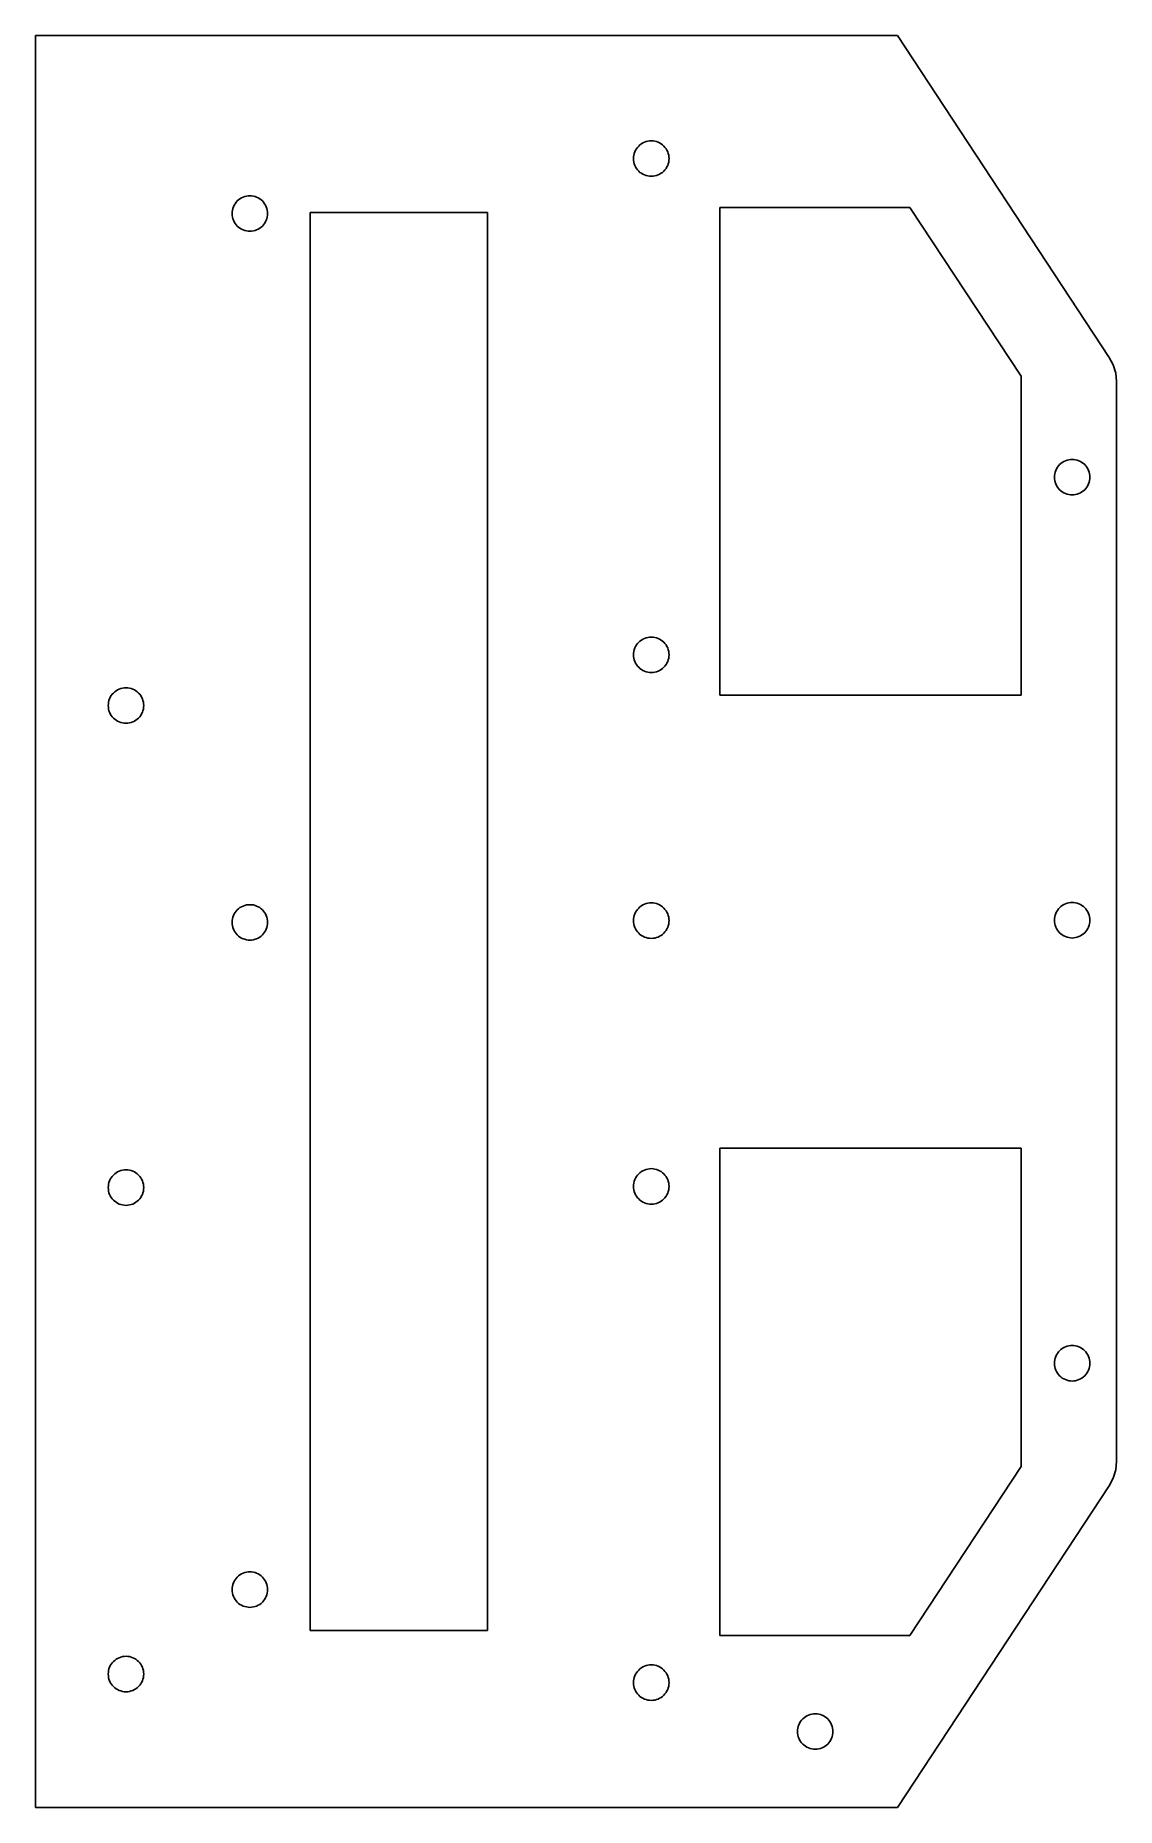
# Model space of a CAD drawing. Extents: x -294 to -172, y -4 to 196.
import ezdxf

# ---------------------------------------------------------------- set-up
doc = ezdxf.new("R2010")
doc.units = 0
doc.header["$MEASUREMENT"] = 0
doc.layers.get('0').update_dxf_attribs({"linetype": 'CONTINUOUS'})

msp = doc.modelspace()

# ---------------------------------------------------------------- linework, layer by layer
at = {"color": 0}
for p, q in [((-294, 196), (-196.72, 196)), ((-294, -3.99), (-294, 196)), ((-196.72, 196), (-172.82, 159.67)), ((-225.09, 184.02), (-225.27, 183.95)), ((-224.9, 184.07), (-225.09, 184.02)), ((-224.7, 184.1), (-224.9, 184.07)), ((-224.51, 184.1), (-224.7, 184.1)), ((-224.31, 184.1), (-224.51, 184.1)), ((-224.12, 184.07), (-224.31, 184.1)), ((-224.12, 184.07), (-223.92, 184.02)), ((-223.92, 184.02), (-223.74, 183.95)), ((-226.51, 182.1), (-226.5, 182.3)), ((-226.5, 181.91), (-226.51, 182.1)), ((-226.5, 182.3), (-226.47, 182.49)), ((-226.47, 182.49), (-226.42, 182.68)), ((-226.42, 182.68), (-226.35, 182.87)), ((-226.35, 182.87), (-226.27, 183.05)), ((-226.27, 183.05), (-226.17, 183.21)), ((-226.17, 183.21), (-226.05, 183.37)), ((-225.92, 183.52), (-226.05, 183.37)), ((-225.92, 183.52), (-225.78, 183.65)), ((-225.78, 183.65), (-225.62, 183.77)), ((-225.62, 183.77), (-225.45, 183.87)), ((-225.27, 183.95), (-225.45, 183.87)), ((-223.56, 183.87), (-223.74, 183.95)), ((-223.39, 183.77), (-223.56, 183.87)), ((-223.39, 183.77), (-223.24, 183.65)), ((-223.24, 183.65), (-223.09, 183.52)), ((-223.09, 183.52), (-222.96, 183.37)), ((-222.96, 183.37), (-222.84, 183.21)), ((-222.74, 183.05), (-222.84, 183.21)), ((-222.65, 182.87), (-222.74, 183.05)), ((-222.65, 182.87), (-222.59, 182.68)), ((-222.59, 182.68), (-222.54, 182.49)), ((-222.54, 182.49), (-222.51, 182.3)), ((-222.51, 182.3), (-222.5, 182.1)), ((-222.5, 182.1), (-222.51, 181.91)), ((-226.5, 181.91), (-226.47, 181.71)), ((-226.47, 181.71), (-226.42, 181.52)), ((-226.35, 181.34), (-226.42, 181.52)), ((-226.35, 181.34), (-226.27, 181.16)), ((-226.17, 180.99), (-226.27, 181.16)), ((-226.05, 180.83), (-226.17, 180.99)), ((-225.92, 180.69), (-226.05, 180.83)), ((-225.78, 180.55), (-225.92, 180.69)), ((-225.62, 180.44), (-225.78, 180.55)), ((-225.45, 180.34), (-225.62, 180.44)), ((-225.27, 180.25), (-225.45, 180.34)), ((-225.09, 180.19), (-225.27, 180.25)), ((-224.9, 180.14), (-225.09, 180.19)), ((-224.7, 180.11), (-224.9, 180.14)), ((-224.51, 180.1), (-224.7, 180.11)), ((-224.51, 180.1), (-224.31, 180.11)), ((-224.31, 180.11), (-224.12, 180.14)), ((-224.12, 180.14), (-223.92, 180.19)), ((-223.92, 180.19), (-223.74, 180.25)), ((-223.56, 180.34), (-223.74, 180.25)), ((-223.39, 180.44), (-223.56, 180.34)), ((-223.24, 180.55), (-223.39, 180.44)), ((-223.09, 180.69), (-223.24, 180.55)), ((-223.09, 180.69), (-222.96, 180.83)), ((-222.96, 180.83), (-222.84, 180.99)), ((-222.84, 180.99), (-222.74, 181.16)), ((-222.65, 181.34), (-222.74, 181.16)), ((-222.59, 181.52), (-222.65, 181.34)), ((-222.59, 181.52), (-222.54, 181.71)), ((-222.54, 181.71), (-222.51, 181.91)), ((-271.8, 176.1), (-271.81, 175.9)), ((-271.77, 176.29), (-271.8, 176.1)), ((-271.72, 176.48), (-271.77, 176.29)), ((-271.65, 176.67), (-271.72, 176.48)), ((-271.57, 176.85), (-271.65, 176.67)), ((-271.47, 177.01), (-271.57, 176.85)), ((-271.47, 177.01), (-271.35, 177.17)), ((-271.35, 177.17), (-271.22, 177.32)), ((-271.07, 177.45), (-271.22, 177.32)), ((-271.07, 177.45), (-270.92, 177.57)), ((-270.75, 177.67), (-270.92, 177.57)), ((-270.57, 177.75), (-270.75, 177.67)), ((-270.38, 177.82), (-270.57, 177.75)), ((-270.38, 177.82), (-270.19, 177.87)), ((-270, 177.9), (-270.19, 177.87)), ((-269.8, 177.9), (-270, 177.9)), ((-269.61, 177.9), (-269.8, 177.9)), ((-269.41, 177.87), (-269.61, 177.9)), ((-269.22, 177.82), (-269.41, 177.87)), ((-269.04, 177.75), (-269.22, 177.82)), ((-268.86, 177.67), (-269.04, 177.75)), ((-268.69, 177.57), (-268.86, 177.67)), ((-268.53, 177.45), (-268.69, 177.57)), ((-268.39, 177.32), (-268.53, 177.45)), ((-268.26, 177.17), (-268.39, 177.32)), ((-268.14, 177.01), (-268.26, 177.17)), ((-268.14, 177.01), (-268.04, 176.85)), ((-267.95, 176.67), (-268.04, 176.85)), ((-267.89, 176.48), (-267.95, 176.67)), ((-267.84, 176.29), (-267.89, 176.48)), ((-267.81, 176.1), (-267.84, 176.29)), ((-267.81, 176.1), (-267.8, 175.9)), ((-263, 176.01), (-263, 16)), ((-263, 176.01), (-243, 176.01)), ((-243, 16), (-243, 176.01)), ((-195.31, 176.57), (-216.78, 176.57)), ((-216.78, 121.56), (-216.78, 176.57)), ((-182.78, 157.53), (-195.31, 176.57)), ((-271.81, 175.9), (-271.8, 175.71)), ((-271.8, 175.71), (-271.77, 175.51)), ((-271.72, 175.32), (-271.77, 175.51)), ((-271.65, 175.14), (-271.72, 175.32)), ((-271.57, 174.96), (-271.65, 175.14)), ((-271.57, 174.96), (-271.47, 174.79)), ((-271.35, 174.63), (-271.47, 174.79)), ((-271.35, 174.63), (-271.22, 174.49)), ((-271.07, 174.35), (-271.22, 174.49)), ((-271.07, 174.35), (-270.92, 174.24)), ((-270.92, 174.24), (-270.75, 174.14)), ((-270.75, 174.14), (-270.57, 174.05)), ((-270.57, 174.05), (-270.38, 173.99)), ((-269.22, 173.99), (-269.04, 174.05)), ((-269.04, 174.05), (-268.86, 174.14)), ((-268.86, 174.14), (-268.69, 174.24)), ((-268.69, 174.24), (-268.53, 174.35)), ((-268.53, 174.35), (-268.39, 174.49)), ((-268.39, 174.49), (-268.26, 174.63)), ((-268.26, 174.63), (-268.14, 174.79)), ((-268.14, 174.79), (-268.04, 174.96)), ((-268.04, 174.96), (-267.95, 175.14)), ((-267.95, 175.14), (-267.89, 175.32)), ((-267.89, 175.32), (-267.84, 175.51)), ((-267.84, 175.51), (-267.81, 175.71)), ((-267.81, 175.71), (-267.8, 175.9)), ((-270.38, 173.99), (-270.19, 173.94)), ((-270.19, 173.94), (-270, 173.91)), ((-270, 173.91), (-269.8, 173.9)), ((-269.8, 173.9), (-269.61, 173.91)), ((-269.61, 173.91), (-269.41, 173.94)), ((-269.41, 173.94), (-269.22, 173.99)), ((-172.82, 159.67), (-172.37, 158.82)), ((-172.37, 158.82), (-172.09, 157.89)), ((-182.78, 121.56), (-182.78, 157.53)), ((-172.09, 157.89), (-172, 156.93)), ((-172, 156.93), (-172, 35.08)), ((-177.59, 148.06), (-177.77, 148)), ((-177.4, 148.11), (-177.59, 148.06)), ((-177.2, 148.14), (-177.4, 148.11)), ((-177.01, 148.15), (-177.2, 148.14)), ((-176.81, 148.14), (-177.01, 148.15)), ((-176.62, 148.11), (-176.81, 148.14)), ((-176.43, 148.06), (-176.62, 148.11)), ((-176.24, 148), (-176.43, 148.06)), ((-179, 146.34), (-179.01, 146.15)), ((-179.01, 146.15), (-179, 145.95)), ((-178.97, 146.54), (-179, 146.34)), ((-178.92, 146.73), (-178.97, 146.54)), ((-178.86, 146.91), (-178.92, 146.73)), ((-178.77, 147.09), (-178.86, 146.91)), ((-178.67, 147.26), (-178.77, 147.09)), ((-178.55, 147.42), (-178.67, 147.26)), ((-178.42, 147.56), (-178.55, 147.42)), ((-178.28, 147.69), (-178.42, 147.56)), ((-178.12, 147.81), (-178.28, 147.69)), ((-177.95, 147.91), (-178.12, 147.81)), ((-177.77, 148), (-177.95, 147.91)), ((-176.06, 147.91), (-176.24, 148)), ((-175.9, 147.81), (-176.06, 147.91)), ((-175.74, 147.69), (-175.9, 147.81)), ((-175.59, 147.56), (-175.74, 147.69)), ((-175.46, 147.42), (-175.59, 147.56)), ((-175.34, 147.26), (-175.46, 147.42)), ((-175.24, 147.09), (-175.34, 147.26)), ((-175.16, 146.91), (-175.24, 147.09)), ((-175.09, 146.73), (-175.16, 146.91)), ((-175.04, 146.54), (-175.09, 146.73)), ((-175.01, 146.34), (-175.04, 146.54)), ((-175.01, 146.15), (-175.01, 146.34)), ((-175.01, 145.95), (-175.01, 146.15)), ((-179, 145.95), (-178.97, 145.76)), ((-178.97, 145.76), (-178.92, 145.57)), ((-178.92, 145.57), (-178.86, 145.38)), ((-178.86, 145.38), (-178.77, 145.2)), ((-178.77, 145.2), (-178.67, 145.03)), ((-178.67, 145.03), (-178.55, 144.88)), ((-178.55, 144.88), (-178.42, 144.73)), ((-178.42, 144.73), (-178.28, 144.6)), ((-178.28, 144.6), (-178.12, 144.48)), ((-178.12, 144.48), (-177.95, 144.38)), ((-177.95, 144.38), (-177.77, 144.3)), ((-177.77, 144.3), (-177.59, 144.23)), ((-177.59, 144.23), (-177.4, 144.18)), ((-177.4, 144.18), (-177.2, 144.15)), ((-177.2, 144.15), (-177.01, 144.14)), ((-177.01, 144.14), (-176.81, 144.15)), ((-176.81, 144.15), (-176.62, 144.18)), ((-176.62, 144.18), (-176.43, 144.23)), ((-176.43, 144.23), (-176.24, 144.3)), ((-176.24, 144.3), (-176.06, 144.38)), ((-176.06, 144.38), (-175.9, 144.48)), ((-175.9, 144.48), (-175.74, 144.6)), ((-175.74, 144.6), (-175.59, 144.73)), ((-175.59, 144.73), (-175.46, 144.88)), ((-175.46, 144.88), (-175.34, 145.03)), ((-175.34, 145.03), (-175.24, 145.2)), ((-175.24, 145.2), (-175.16, 145.38)), ((-175.09, 145.57), (-175.16, 145.38)), ((-175.09, 145.57), (-175.04, 145.76)), ((-175.04, 145.76), (-175.01, 145.95)), ((-225.09, 128.02), (-225.27, 127.95)), ((-225.09, 128.02), (-224.9, 128.07)), ((-224.9, 128.07), (-224.7, 128.1)), ((-224.51, 128.1), (-224.7, 128.1)), ((-224.31, 128.1), (-224.51, 128.1)), ((-224.12, 128.07), (-224.31, 128.1)), ((-224.12, 128.07), (-223.92, 128.02)), ((-223.92, 128.02), (-223.74, 127.95)), ((-226.51, 126.1), (-226.5, 126.3)), ((-226.51, 126.1), (-226.5, 125.91)), ((-226.47, 126.49), (-226.5, 126.3)), ((-226.47, 126.49), (-226.42, 126.68)), ((-226.42, 126.68), (-226.35, 126.87)), ((-226.35, 126.87), (-226.27, 127.05)), ((-226.27, 127.05), (-226.17, 127.21)), ((-226.05, 127.37), (-226.17, 127.21)), ((-225.92, 127.52), (-226.05, 127.37)), ((-225.78, 127.65), (-225.92, 127.52)), ((-225.62, 127.77), (-225.78, 127.65)), ((-225.45, 127.87), (-225.62, 127.77)), ((-225.27, 127.95), (-225.45, 127.87)), ((-223.56, 127.87), (-223.74, 127.95)), ((-223.39, 127.77), (-223.56, 127.87)), ((-223.39, 127.77), (-223.24, 127.65)), ((-223.09, 127.52), (-223.24, 127.65)), ((-222.96, 127.37), (-223.09, 127.52)), ((-222.96, 127.37), (-222.84, 127.21)), ((-222.84, 127.21), (-222.74, 127.05)), ((-222.65, 126.87), (-222.74, 127.05)), ((-222.59, 126.68), (-222.65, 126.87)), ((-222.54, 126.49), (-222.59, 126.68)), ((-222.54, 126.49), (-222.51, 126.3)), ((-222.5, 126.1), (-222.51, 126.3)), ((-222.5, 126.1), (-222.51, 125.91)), ((-226.5, 125.91), (-226.47, 125.71)), ((-226.47, 125.71), (-226.42, 125.52)), ((-226.42, 125.52), (-226.35, 125.34)), ((-226.35, 125.34), (-226.27, 125.16)), ((-226.17, 124.99), (-226.27, 125.16)), ((-226.17, 124.99), (-226.05, 124.83)), ((-226.05, 124.83), (-225.92, 124.69)), ((-225.92, 124.69), (-225.78, 124.55)), ((-225.62, 124.44), (-225.78, 124.55)), ((-225.62, 124.44), (-225.45, 124.34)), ((-225.27, 124.25), (-225.45, 124.34)), ((-225.09, 124.19), (-225.27, 124.25)), ((-224.9, 124.14), (-225.09, 124.19)), ((-224.7, 124.11), (-224.9, 124.14)), ((-224.51, 124.1), (-224.7, 124.11)), ((-224.31, 124.11), (-224.51, 124.1)), ((-224.12, 124.14), (-224.31, 124.11)), ((-224.12, 124.14), (-223.92, 124.19)), ((-223.92, 124.19), (-223.74, 124.25)), ((-223.74, 124.25), (-223.56, 124.34)), ((-223.56, 124.34), (-223.39, 124.44)), ((-223.39, 124.44), (-223.24, 124.55)), ((-223.24, 124.55), (-223.09, 124.69)), ((-223.09, 124.69), (-222.96, 124.83)), ((-222.96, 124.83), (-222.84, 124.99)), ((-222.84, 124.99), (-222.74, 125.16)), ((-222.74, 125.16), (-222.65, 125.34)), ((-222.65, 125.34), (-222.59, 125.52)), ((-222.59, 125.52), (-222.54, 125.71)), ((-222.54, 125.71), (-222.51, 125.91)), ((-285.05, 121.92), (-284.89, 122.04)), ((-284.73, 122.14), (-284.89, 122.04)), ((-284.55, 122.22), (-284.73, 122.14)), ((-284.55, 122.22), (-284.36, 122.29)), ((-284.17, 122.34), (-284.36, 122.29)), ((-284.17, 122.34), (-283.98, 122.37)), ((-283.98, 122.37), (-283.78, 122.38)), ((-283.59, 122.37), (-283.78, 122.38)), ((-283.39, 122.34), (-283.59, 122.37)), ((-283.2, 122.29), (-283.39, 122.34)), ((-283.02, 122.22), (-283.2, 122.29)), ((-282.84, 122.14), (-283.02, 122.22)), ((-282.67, 122.04), (-282.84, 122.14)), ((-282.67, 122.04), (-282.51, 121.92)), ((-285.77, 120.57), (-285.78, 120.37)), ((-285.78, 120.37), (-285.77, 120.18)), ((-285.75, 120.76), (-285.77, 120.57)), ((-285.77, 120.18), (-285.75, 119.98)), ((-285.7, 120.96), (-285.75, 120.76)), ((-285.63, 121.14), (-285.7, 120.96)), ((-285.55, 121.32), (-285.63, 121.14)), ((-285.45, 121.49), (-285.55, 121.32)), ((-285.33, 121.64), (-285.45, 121.49)), ((-285.33, 121.64), (-285.2, 121.79)), ((-285.2, 121.79), (-285.05, 121.92)), ((-282.37, 121.79), (-282.51, 121.92)), ((-282.23, 121.64), (-282.37, 121.79)), ((-282.23, 121.64), (-282.12, 121.49)), ((-282.12, 121.49), (-282.02, 121.32)), ((-282.02, 121.32), (-281.93, 121.14)), ((-281.87, 120.96), (-281.93, 121.14)), ((-281.82, 120.76), (-281.87, 120.96)), ((-281.79, 120.57), (-281.82, 120.76)), ((-281.82, 119.98), (-281.79, 120.18)), ((-281.78, 120.37), (-281.79, 120.57)), ((-281.79, 120.18), (-281.78, 120.37)), ((-182.78, 121.56), (-216.78, 121.56)), ((-285.75, 119.98), (-285.7, 119.79)), ((-285.7, 119.79), (-285.63, 119.61)), ((-285.63, 119.61), (-285.55, 119.43)), ((-285.45, 119.26), (-285.55, 119.43)), ((-285.45, 119.26), (-285.33, 119.1)), ((-285.33, 119.1), (-285.2, 118.96)), ((-285.2, 118.96), (-285.05, 118.83)), ((-284.89, 118.71), (-285.05, 118.83)), ((-284.89, 118.71), (-284.73, 118.61)), ((-284.73, 118.61), (-284.55, 118.52)), ((-284.55, 118.52), (-284.36, 118.46)), ((-284.36, 118.46), (-284.17, 118.41)), ((-283.98, 118.38), (-284.17, 118.41)), ((-283.98, 118.38), (-283.78, 118.37)), ((-283.59, 118.38), (-283.78, 118.37)), ((-283.39, 118.41), (-283.59, 118.38)), ((-283.2, 118.46), (-283.39, 118.41)), ((-283.2, 118.46), (-283.02, 118.52)), ((-283.02, 118.52), (-282.84, 118.61)), ((-282.67, 118.71), (-282.84, 118.61)), ((-282.51, 118.83), (-282.67, 118.71)), ((-282.37, 118.96), (-282.51, 118.83)), ((-282.23, 119.1), (-282.37, 118.96)), ((-282.12, 119.26), (-282.23, 119.1)), ((-282.12, 119.26), (-282.02, 119.43)), ((-282.02, 119.43), (-281.93, 119.61)), ((-281.93, 119.61), (-281.87, 119.79)), ((-281.87, 119.79), (-281.82, 119.98)), ((-225.27, 97.95), (-225.09, 98.02)), ((-225.09, 98.02), (-224.9, 98.07)), ((-224.7, 98.1), (-224.9, 98.07)), ((-224.51, 98.11), (-224.7, 98.1)), ((-224.31, 98.1), (-224.51, 98.11)), ((-224.12, 98.07), (-224.31, 98.1)), ((-223.92, 98.02), (-224.12, 98.07)), ((-223.74, 97.95), (-223.92, 98.02)), ((-177.59, 98.06), (-177.77, 98)), ((-177.4, 98.11), (-177.59, 98.06)), ((-177.2, 98.14), (-177.4, 98.11)), ((-177.01, 98.15), (-177.2, 98.14)), ((-176.81, 98.14), (-177.01, 98.15)), ((-176.62, 98.11), (-176.81, 98.14)), ((-176.43, 98.06), (-176.62, 98.11)), ((-176.24, 98), (-176.43, 98.06)), ((-271.8, 96.1), (-271.81, 95.9)), ((-271.77, 96.29), (-271.8, 96.1)), ((-271.77, 96.29), (-271.72, 96.48)), ((-271.65, 96.67), (-271.72, 96.48)), ((-271.57, 96.85), (-271.65, 96.67)), ((-271.47, 97.01), (-271.57, 96.85)), ((-271.35, 97.17), (-271.47, 97.01)), ((-271.22, 97.32), (-271.35, 97.17)), ((-271.07, 97.45), (-271.22, 97.32)), ((-270.92, 97.57), (-271.07, 97.45)), ((-270.92, 97.57), (-270.75, 97.67)), ((-270.57, 97.75), (-270.75, 97.67)), ((-270.57, 97.75), (-270.38, 97.82)), ((-270.19, 97.87), (-270.38, 97.82)), ((-270, 97.89), (-270.19, 97.87)), ((-269.8, 97.9), (-270, 97.89)), ((-269.61, 97.89), (-269.8, 97.9)), ((-269.41, 97.87), (-269.61, 97.89)), ((-269.22, 97.82), (-269.41, 97.87)), ((-269.04, 97.75), (-269.22, 97.82)), ((-268.86, 97.67), (-269.04, 97.75)), ((-268.69, 97.57), (-268.86, 97.67)), ((-268.53, 97.45), (-268.69, 97.57)), ((-268.39, 97.32), (-268.53, 97.45)), ((-268.26, 97.17), (-268.39, 97.32)), ((-268.14, 97.01), (-268.26, 97.17)), ((-268.04, 96.85), (-268.14, 97.01)), ((-267.95, 96.67), (-268.04, 96.85)), ((-267.89, 96.48), (-267.95, 96.67)), ((-267.84, 96.29), (-267.89, 96.48)), ((-267.81, 96.1), (-267.84, 96.29)), ((-267.8, 95.9), (-267.81, 96.1)), ((-226.5, 96.3), (-226.51, 96.1)), ((-226.51, 96.1), (-226.5, 95.91)), ((-226.47, 96.49), (-226.5, 96.3)), ((-226.42, 96.68), (-226.47, 96.49)), ((-226.35, 96.87), (-226.42, 96.68)), ((-226.27, 97.05), (-226.35, 96.87)), ((-226.17, 97.21), (-226.27, 97.05)), ((-226.05, 97.37), (-226.17, 97.21)), ((-225.92, 97.52), (-226.05, 97.37)), ((-225.78, 97.65), (-225.92, 97.52)), ((-225.62, 97.77), (-225.78, 97.65)), ((-225.45, 97.87), (-225.62, 97.77)), ((-225.45, 97.87), (-225.27, 97.95)), ((-223.56, 97.87), (-223.74, 97.95)), ((-223.39, 97.77), (-223.56, 97.87)), ((-223.24, 97.65), (-223.39, 97.77)), ((-223.09, 97.52), (-223.24, 97.65)), ((-222.96, 97.37), (-223.09, 97.52)), ((-222.84, 97.21), (-222.96, 97.37)), ((-222.84, 97.21), (-222.74, 97.05)), ((-222.65, 96.87), (-222.74, 97.05)), ((-222.65, 96.87), (-222.59, 96.68)), ((-222.59, 96.68), (-222.54, 96.49)), ((-222.54, 96.49), (-222.51, 96.3)), ((-222.51, 96.3), (-222.5, 96.1)), ((-222.51, 95.91), (-222.5, 96.1)), ((-179.01, 96.15), (-179, 96.34)), ((-179.01, 96.15), (-179, 95.95)), ((-178.97, 96.54), (-179, 96.34)), ((-178.97, 96.54), (-178.92, 96.73)), ((-178.86, 96.91), (-178.92, 96.73)), ((-178.77, 97.09), (-178.86, 96.91)), ((-178.67, 97.26), (-178.77, 97.09)), ((-178.67, 97.26), (-178.55, 97.42)), ((-178.55, 97.42), (-178.42, 97.56)), ((-178.42, 97.56), (-178.28, 97.69)), ((-178.28, 97.69), (-178.12, 97.81)), ((-177.95, 97.91), (-178.12, 97.81)), ((-177.77, 98), (-177.95, 97.91)), ((-176.06, 97.91), (-176.24, 98)), ((-175.9, 97.81), (-176.06, 97.91)), ((-175.74, 97.69), (-175.9, 97.81)), ((-175.59, 97.56), (-175.74, 97.69)), ((-175.46, 97.42), (-175.59, 97.56)), ((-175.34, 97.26), (-175.46, 97.42)), ((-175.24, 97.09), (-175.34, 97.26)), ((-175.16, 96.91), (-175.24, 97.09)), ((-175.16, 96.91), (-175.09, 96.73)), ((-175.04, 96.54), (-175.09, 96.73)), ((-175.01, 96.34), (-175.04, 96.54)), ((-175.01, 96.15), (-175.01, 96.34)), ((-175.01, 95.95), (-175.01, 96.15)), ((-271.81, 95.9), (-271.8, 95.71)), ((-271.8, 95.71), (-271.77, 95.51)), ((-271.77, 95.51), (-271.72, 95.32)), ((-271.72, 95.32), (-271.65, 95.14)), ((-271.65, 95.14), (-271.57, 94.96)), ((-271.47, 94.79), (-271.57, 94.96)), ((-271.47, 94.79), (-271.35, 94.63)), ((-271.22, 94.49), (-271.35, 94.63)), ((-271.07, 94.35), (-271.22, 94.49)), ((-271.07, 94.35), (-270.92, 94.24)), ((-270.75, 94.14), (-270.92, 94.24)), ((-270.75, 94.14), (-270.57, 94.05)), ((-270.57, 94.05), (-270.38, 93.99)), ((-269.22, 93.99), (-269.04, 94.05)), ((-269.04, 94.05), (-268.86, 94.14)), ((-268.86, 94.14), (-268.69, 94.24)), ((-268.69, 94.24), (-268.53, 94.35)), ((-268.53, 94.35), (-268.39, 94.49)), ((-268.39, 94.49), (-268.26, 94.63)), ((-268.26, 94.63), (-268.14, 94.79)), ((-268.14, 94.79), (-268.04, 94.96)), ((-268.04, 94.96), (-267.95, 95.14)), ((-267.95, 95.14), (-267.89, 95.32)), ((-267.89, 95.32), (-267.84, 95.51)), ((-267.84, 95.51), (-267.81, 95.71)), ((-267.81, 95.71), (-267.8, 95.9)), ((-226.5, 95.91), (-226.47, 95.71)), ((-226.47, 95.71), (-226.42, 95.52)), ((-226.42, 95.52), (-226.35, 95.34)), ((-226.35, 95.34), (-226.27, 95.16)), ((-226.17, 94.99), (-226.27, 95.16)), ((-226.05, 94.83), (-226.17, 94.99)), ((-225.92, 94.69), (-226.05, 94.83)), ((-225.92, 94.69), (-225.78, 94.55)), ((-225.78, 94.55), (-225.62, 94.44)), ((-225.62, 94.44), (-225.45, 94.34)), ((-225.45, 94.34), (-225.27, 94.25)), ((-225.09, 94.19), (-225.27, 94.25)), ((-224.9, 94.14), (-225.09, 94.19)), ((-224.7, 94.11), (-224.9, 94.14)), ((-224.51, 94.1), (-224.7, 94.11)), ((-224.31, 94.11), (-224.51, 94.1)), ((-224.12, 94.14), (-224.31, 94.11)), ((-223.92, 94.19), (-224.12, 94.14)), ((-223.74, 94.25), (-223.92, 94.19)), ((-223.74, 94.25), (-223.56, 94.34)), ((-223.56, 94.34), (-223.39, 94.44)), ((-223.39, 94.44), (-223.24, 94.55)), ((-223.24, 94.55), (-223.09, 94.69)), ((-223.09, 94.69), (-222.96, 94.83)), ((-222.96, 94.83), (-222.84, 94.99)), ((-222.84, 94.99), (-222.74, 95.16)), ((-222.74, 95.16), (-222.65, 95.34)), ((-222.65, 95.34), (-222.59, 95.52)), ((-222.59, 95.52), (-222.54, 95.71)), ((-222.54, 95.71), (-222.51, 95.91)), ((-179, 95.95), (-178.97, 95.75)), ((-178.97, 95.75), (-178.92, 95.57)), ((-178.92, 95.57), (-178.86, 95.38)), ((-178.86, 95.38), (-178.77, 95.2)), ((-178.77, 95.2), (-178.67, 95.03)), ((-178.67, 95.03), (-178.55, 94.88)), ((-178.55, 94.88), (-178.42, 94.73)), ((-178.42, 94.73), (-178.28, 94.6)), ((-178.28, 94.6), (-178.12, 94.48)), ((-178.12, 94.48), (-177.95, 94.38)), ((-177.77, 94.3), (-177.95, 94.38)), ((-177.59, 94.23), (-177.77, 94.3)), ((-177.59, 94.23), (-177.4, 94.18)), ((-177.2, 94.15), (-177.4, 94.18)), ((-177.01, 94.14), (-177.2, 94.15)), ((-176.81, 94.15), (-177.01, 94.14)), ((-176.62, 94.18), (-176.81, 94.15)), ((-176.43, 94.23), (-176.62, 94.18)), ((-176.43, 94.23), (-176.24, 94.3)), ((-176.24, 94.3), (-176.06, 94.38)), ((-176.06, 94.38), (-175.9, 94.48)), ((-175.9, 94.48), (-175.74, 94.6)), ((-175.74, 94.6), (-175.59, 94.73)), ((-175.59, 94.73), (-175.46, 94.88)), ((-175.46, 94.88), (-175.34, 95.03)), ((-175.34, 95.03), (-175.24, 95.2)), ((-175.24, 95.2), (-175.16, 95.38)), ((-175.16, 95.38), (-175.09, 95.57)), ((-175.09, 95.57), (-175.04, 95.75)), ((-175.04, 95.75), (-175.01, 95.95)), ((-270.38, 93.99), (-270.19, 93.94)), ((-270.19, 93.94), (-270, 93.91)), ((-270, 93.91), (-269.8, 93.9)), ((-269.8, 93.9), (-269.61, 93.91)), ((-269.61, 93.91), (-269.41, 93.94)), ((-269.41, 93.94), (-269.22, 93.99)), ((-216.78, 15.44), (-216.78, 70.44)), ((-182.78, 70.44), (-216.78, 70.44)), ((-182.78, 70.44), (-182.78, 34.48)), ((-225.09, 68.02), (-225.27, 67.95)), ((-224.9, 68.07), (-225.09, 68.02)), ((-224.7, 68.1), (-224.9, 68.07)), ((-224.7, 68.1), (-224.51, 68.11)), ((-224.51, 68.11), (-224.31, 68.1)), ((-224.12, 68.07), (-224.31, 68.1)), ((-223.92, 68.02), (-224.12, 68.07)), ((-223.74, 67.95), (-223.92, 68.02)), ((-285.78, 65.97), (-285.77, 66.17)), ((-285.75, 66.36), (-285.77, 66.17)), ((-285.7, 66.56), (-285.75, 66.36)), ((-285.63, 66.74), (-285.7, 66.56)), ((-285.55, 66.92), (-285.63, 66.74)), ((-285.45, 67.09), (-285.55, 66.92)), ((-285.45, 67.09), (-285.33, 67.24)), ((-285.2, 67.39), (-285.33, 67.24)), ((-285.05, 67.52), (-285.2, 67.39)), ((-285.05, 67.52), (-284.89, 67.64)), ((-284.89, 67.64), (-284.73, 67.74)), ((-284.73, 67.74), (-284.55, 67.82)), ((-284.55, 67.82), (-284.36, 67.89)), ((-284.17, 67.94), (-284.36, 67.89)), ((-284.17, 67.94), (-283.98, 67.97)), ((-283.78, 67.98), (-283.98, 67.97)), ((-283.59, 67.97), (-283.78, 67.98)), ((-283.59, 67.97), (-283.39, 67.94)), ((-283.2, 67.89), (-283.39, 67.94)), ((-283.02, 67.82), (-283.2, 67.89)), ((-283.02, 67.82), (-282.84, 67.74)), ((-282.84, 67.74), (-282.67, 67.64)), ((-282.51, 67.52), (-282.67, 67.64)), ((-282.37, 67.39), (-282.51, 67.52)), ((-282.37, 67.39), (-282.23, 67.24)), ((-282.23, 67.24), (-282.12, 67.09)), ((-282.12, 67.09), (-282.02, 66.92)), ((-282.02, 66.92), (-281.93, 66.74)), ((-281.93, 66.74), (-281.87, 66.56)), ((-281.82, 66.36), (-281.87, 66.56)), ((-281.79, 66.17), (-281.82, 66.36)), ((-281.79, 66.17), (-281.78, 65.97)), ((-226.5, 66.3), (-226.51, 66.1)), ((-226.51, 66.1), (-226.5, 65.91)), ((-226.47, 66.49), (-226.5, 66.3)), ((-226.42, 66.68), (-226.47, 66.49)), ((-226.35, 66.87), (-226.42, 66.68)), ((-226.27, 67.05), (-226.35, 66.87)), ((-226.17, 67.21), (-226.27, 67.05)), ((-226.05, 67.37), (-226.17, 67.21)), ((-225.92, 67.52), (-226.05, 67.37)), ((-225.92, 67.52), (-225.78, 67.65)), ((-225.62, 67.77), (-225.78, 67.65)), ((-225.45, 67.87), (-225.62, 67.77)), ((-225.27, 67.95), (-225.45, 67.87)), ((-223.56, 67.87), (-223.74, 67.95)), ((-223.56, 67.87), (-223.39, 67.77)), ((-223.24, 67.65), (-223.39, 67.77)), ((-223.09, 67.52), (-223.24, 67.65)), ((-222.96, 67.37), (-223.09, 67.52)), ((-222.84, 67.21), (-222.96, 67.37)), ((-222.74, 67.05), (-222.84, 67.21)), ((-222.65, 66.87), (-222.74, 67.05)), ((-222.65, 66.87), (-222.59, 66.68)), ((-222.54, 66.49), (-222.59, 66.68)), ((-222.54, 66.49), (-222.51, 66.3)), ((-222.5, 66.1), (-222.51, 66.3)), ((-222.51, 65.91), (-222.5, 66.1)), ((-285.78, 65.97), (-285.77, 65.78)), ((-285.77, 65.78), (-285.75, 65.58)), ((-285.75, 65.58), (-285.7, 65.39)), ((-285.7, 65.39), (-285.63, 65.21)), ((-285.63, 65.21), (-285.55, 65.03)), ((-285.55, 65.03), (-285.45, 64.86)), ((-285.45, 64.86), (-285.33, 64.7)), ((-285.33, 64.7), (-285.2, 64.56)), ((-285.05, 64.43), (-285.2, 64.56)), ((-285.05, 64.43), (-284.89, 64.31)), ((-284.89, 64.31), (-284.73, 64.21)), ((-284.73, 64.21), (-284.55, 64.12)), ((-284.55, 64.12), (-284.36, 64.06)), ((-284.17, 64.01), (-284.36, 64.06)), ((-284.17, 64.01), (-283.98, 63.98)), ((-283.39, 64.01), (-283.59, 63.98)), ((-283.39, 64.01), (-283.2, 64.06)), ((-283.02, 64.12), (-283.2, 64.06)), ((-282.84, 64.21), (-283.02, 64.12)), ((-282.67, 64.31), (-282.84, 64.21)), ((-282.51, 64.43), (-282.67, 64.31)), ((-282.37, 64.56), (-282.51, 64.43)), ((-282.23, 64.7), (-282.37, 64.56)), ((-282.23, 64.7), (-282.12, 64.86)), ((-282.02, 65.03), (-282.12, 64.86)), ((-282.02, 65.03), (-281.93, 65.21)), ((-281.93, 65.21), (-281.87, 65.39)), ((-281.87, 65.39), (-281.82, 65.58)), ((-281.82, 65.58), (-281.79, 65.78)), ((-281.78, 65.97), (-281.79, 65.78)), ((-226.5, 65.91), (-226.47, 65.71)), ((-226.47, 65.71), (-226.42, 65.52)), ((-226.42, 65.52), (-226.35, 65.34)), ((-226.35, 65.34), (-226.27, 65.16)), ((-226.17, 64.99), (-226.27, 65.16)), ((-226.17, 64.99), (-226.05, 64.83)), ((-226.05, 64.83), (-225.92, 64.69)), ((-225.92, 64.69), (-225.78, 64.55)), ((-225.78, 64.55), (-225.62, 64.44)), ((-225.62, 64.44), (-225.45, 64.34)), ((-225.45, 64.34), (-225.27, 64.25)), ((-225.27, 64.25), (-225.09, 64.19)), ((-225.09, 64.19), (-224.9, 64.14)), ((-224.9, 64.14), (-224.7, 64.11)), ((-224.7, 64.11), (-224.51, 64.1)), ((-224.51, 64.1), (-224.31, 64.11)), ((-224.31, 64.11), (-224.12, 64.14)), ((-224.12, 64.14), (-223.92, 64.19)), ((-223.92, 64.19), (-223.74, 64.25)), ((-223.74, 64.25), (-223.56, 64.34)), ((-223.56, 64.34), (-223.39, 64.44)), ((-223.39, 64.44), (-223.24, 64.55)), ((-223.24, 64.55), (-223.09, 64.69)), ((-223.09, 64.69), (-222.96, 64.83)), ((-222.96, 64.83), (-222.84, 64.99)), ((-222.84, 64.99), (-222.74, 65.16)), ((-222.74, 65.16), (-222.65, 65.34)), ((-222.65, 65.34), (-222.59, 65.52)), ((-222.59, 65.52), (-222.54, 65.71)), ((-222.54, 65.71), (-222.51, 65.91)), ((-283.78, 63.97), (-283.98, 63.98)), ((-283.59, 63.98), (-283.78, 63.97)), ((-177.77, 48), (-177.59, 48.06)), ((-177.59, 48.06), (-177.4, 48.11)), ((-177.4, 48.11), (-177.2, 48.14)), ((-177.01, 48.15), (-177.2, 48.14)), ((-176.81, 48.14), (-177.01, 48.15)), ((-176.81, 48.14), (-176.62, 48.11)), ((-176.62, 48.11), (-176.43, 48.06)), ((-176.43, 48.06), (-176.24, 48)), ((-179.01, 46.15), (-179, 46.34)), ((-179.01, 46.15), (-179, 45.95)), ((-179, 46.34), (-178.97, 46.54)), ((-178.92, 46.73), (-178.97, 46.54)), ((-178.86, 46.91), (-178.92, 46.73)), ((-178.77, 47.09), (-178.86, 46.91)), ((-178.67, 47.26), (-178.77, 47.09)), ((-178.55, 47.42), (-178.67, 47.26)), ((-178.42, 47.56), (-178.55, 47.42)), ((-178.28, 47.69), (-178.42, 47.56)), ((-178.12, 47.81), (-178.28, 47.69)), ((-178.12, 47.81), (-177.95, 47.91)), ((-177.95, 47.91), (-177.77, 48)), ((-176.24, 48), (-176.06, 47.91)), ((-176.06, 47.91), (-175.9, 47.81)), ((-175.9, 47.81), (-175.74, 47.69)), ((-175.59, 47.56), (-175.74, 47.69)), ((-175.46, 47.42), (-175.59, 47.56)), ((-175.34, 47.26), (-175.46, 47.42)), ((-175.34, 47.26), (-175.24, 47.09)), ((-175.24, 47.09), (-175.16, 46.91)), ((-175.16, 46.91), (-175.09, 46.73)), ((-175.09, 46.73), (-175.04, 46.54)), ((-175.04, 46.54), (-175.01, 46.34)), ((-175.01, 46.15), (-175.01, 46.34)), ((-175.01, 46.15), (-175.01, 45.95)), ((-179, 45.95), (-178.97, 45.76)), ((-178.97, 45.76), (-178.92, 45.56)), ((-178.86, 45.38), (-178.92, 45.56)), ((-178.86, 45.38), (-178.77, 45.2)), ((-178.77, 45.2), (-178.67, 45.03)), ((-178.67, 45.03), (-178.55, 44.88)), ((-178.55, 44.88), (-178.42, 44.73)), ((-178.42, 44.73), (-178.28, 44.6)), ((-178.28, 44.6), (-178.12, 44.48)), ((-178.12, 44.48), (-177.95, 44.38)), ((-177.95, 44.38), (-177.77, 44.3)), ((-177.77, 44.3), (-177.59, 44.23)), ((-177.4, 44.18), (-177.59, 44.23)), ((-177.4, 44.18), (-177.2, 44.15)), ((-177.01, 44.14), (-177.2, 44.15)), ((-176.81, 44.15), (-177.01, 44.14)), ((-176.62, 44.18), (-176.81, 44.15)), ((-176.62, 44.18), (-176.43, 44.23)), ((-176.43, 44.23), (-176.24, 44.3)), ((-176.24, 44.3), (-176.06, 44.38)), ((-175.9, 44.48), (-176.06, 44.38)), ((-175.74, 44.6), (-175.9, 44.48)), ((-175.59, 44.73), (-175.74, 44.6)), ((-175.59, 44.73), (-175.46, 44.88)), ((-175.46, 44.88), (-175.34, 45.03)), ((-175.34, 45.03), (-175.24, 45.2)), ((-175.16, 45.38), (-175.24, 45.2)), ((-175.09, 45.56), (-175.16, 45.38)), ((-175.09, 45.56), (-175.04, 45.76)), ((-175.04, 45.76), (-175.01, 45.95)), ((-195.31, 15.44), (-182.78, 34.48)), ((-172.09, 34.12), (-172.37, 33.19)), ((-172.09, 34.12), (-172, 35.08)), ((-172.82, 32.33), (-196.72, -3.99)), ((-172.37, 33.19), (-172.82, 32.33)), ((-271.22, 22.02), (-271.35, 21.87)), ((-271.07, 22.15), (-271.22, 22.02)), ((-270.92, 22.27), (-271.07, 22.15)), ((-270.75, 22.37), (-270.92, 22.27)), ((-270.57, 22.45), (-270.75, 22.37)), ((-270.38, 22.52), (-270.57, 22.45)), ((-270.38, 22.52), (-270.19, 22.57)), ((-270, 22.59), (-270.19, 22.57)), ((-269.8, 22.6), (-270, 22.59)), ((-269.61, 22.59), (-269.8, 22.6)), ((-269.41, 22.57), (-269.61, 22.59)), ((-269.22, 22.52), (-269.41, 22.57)), ((-269.04, 22.45), (-269.22, 22.52)), ((-268.86, 22.37), (-269.04, 22.45)), ((-268.69, 22.27), (-268.86, 22.37)), ((-268.53, 22.15), (-268.69, 22.27)), ((-268.39, 22.02), (-268.53, 22.15)), ((-268.26, 21.87), (-268.39, 22.02)), ((-271.8, 20.8), (-271.81, 20.6)), ((-271.81, 20.6), (-271.8, 20.41)), ((-271.77, 20.99), (-271.8, 20.8)), ((-271.8, 20.41), (-271.77, 20.21)), ((-271.72, 21.18), (-271.77, 20.99)), ((-271.77, 20.21), (-271.72, 20.02)), ((-271.65, 21.37), (-271.72, 21.18)), ((-271.72, 20.02), (-271.65, 19.84)), ((-271.57, 21.55), (-271.65, 21.37)), ((-271.47, 21.72), (-271.57, 21.55)), ((-271.35, 21.87), (-271.47, 21.72)), ((-268.14, 21.72), (-268.26, 21.87)), ((-268.04, 21.55), (-268.14, 21.72)), ((-267.95, 21.37), (-268.04, 21.55)), ((-267.89, 21.18), (-267.95, 21.37)), ((-267.95, 19.84), (-267.89, 20.02)), ((-267.84, 20.99), (-267.89, 21.18)), ((-267.89, 20.02), (-267.84, 20.21)), ((-267.81, 20.8), (-267.84, 20.99)), ((-267.84, 20.21), (-267.81, 20.41)), ((-267.8, 20.6), (-267.81, 20.8)), ((-267.81, 20.41), (-267.8, 20.6)), ((-271.65, 19.84), (-271.57, 19.66)), ((-271.57, 19.66), (-271.47, 19.49)), ((-271.47, 19.49), (-271.35, 19.33)), ((-271.35, 19.33), (-271.22, 19.19)), ((-271.22, 19.19), (-271.07, 19.05)), ((-271.07, 19.05), (-270.92, 18.94)), ((-270.92, 18.94), (-270.75, 18.84)), ((-270.75, 18.84), (-270.57, 18.75)), ((-270.38, 18.69), (-270.57, 18.75)), ((-270.19, 18.64), (-270.38, 18.69)), ((-270, 18.61), (-270.19, 18.64)), ((-270, 18.61), (-269.8, 18.6)), ((-269.61, 18.61), (-269.8, 18.6)), ((-269.61, 18.61), (-269.41, 18.64)), ((-269.41, 18.64), (-269.22, 18.69)), ((-269.22, 18.69), (-269.04, 18.75)), ((-269.04, 18.75), (-268.86, 18.84)), ((-268.86, 18.84), (-268.69, 18.94)), ((-268.69, 18.94), (-268.53, 19.05)), ((-268.53, 19.05), (-268.39, 19.19)), ((-268.39, 19.19), (-268.26, 19.33)), ((-268.26, 19.33), (-268.14, 19.49)), ((-268.14, 19.49), (-268.04, 19.66)), ((-268.04, 19.66), (-267.95, 19.84)), ((-243, 16), (-263, 16)), ((-195.31, 15.44), (-216.78, 15.44)), ((-285.55, 12.02), (-285.63, 11.84)), ((-285.45, 12.19), (-285.55, 12.02)), ((-285.45, 12.19), (-285.33, 12.34)), ((-285.33, 12.34), (-285.2, 12.49)), ((-285.2, 12.49), (-285.05, 12.62)), ((-285.05, 12.62), (-284.89, 12.74)), ((-284.89, 12.74), (-284.73, 12.84)), ((-284.73, 12.84), (-284.55, 12.92)), ((-284.36, 12.99), (-284.55, 12.92)), ((-284.17, 13.04), (-284.36, 12.99)), ((-283.98, 13.07), (-284.17, 13.04)), ((-283.78, 13.08), (-283.98, 13.07)), ((-283.78, 13.08), (-283.59, 13.07)), ((-283.39, 13.04), (-283.59, 13.07)), ((-283.2, 12.99), (-283.39, 13.04)), ((-283.02, 12.92), (-283.2, 12.99)), ((-282.84, 12.84), (-283.02, 12.92)), ((-282.67, 12.74), (-282.84, 12.84)), ((-282.51, 12.62), (-282.67, 12.74)), ((-282.37, 12.49), (-282.51, 12.62)), ((-282.23, 12.34), (-282.37, 12.49)), ((-282.12, 12.19), (-282.23, 12.34)), ((-282.12, 12.19), (-282.02, 12.02)), ((-282.02, 12.02), (-281.93, 11.84)), ((-225.09, 12.02), (-225.27, 11.95)), ((-224.9, 12.07), (-225.09, 12.02)), ((-224.7, 12.1), (-224.9, 12.07)), ((-224.51, 12.1), (-224.7, 12.1)), ((-224.31, 12.1), (-224.51, 12.1)), ((-224.12, 12.07), (-224.31, 12.1)), ((-223.92, 12.02), (-224.12, 12.07)), ((-223.74, 11.95), (-223.92, 12.02)), ((-285.78, 11.07), (-285.77, 11.27)), ((-285.77, 10.88), (-285.78, 11.07)), ((-285.77, 11.27), (-285.75, 11.46)), ((-285.75, 10.68), (-285.77, 10.88)), ((-285.75, 11.46), (-285.7, 11.65)), ((-285.75, 10.68), (-285.7, 10.49)), ((-285.7, 11.65), (-285.63, 11.84)), ((-285.63, 10.31), (-285.7, 10.49)), ((-285.55, 10.13), (-285.63, 10.31)), ((-285.45, 9.96), (-285.55, 10.13)), ((-282.02, 10.13), (-282.12, 9.96)), ((-281.93, 10.31), (-282.02, 10.13)), ((-281.87, 11.65), (-281.93, 11.84)), ((-281.93, 10.31), (-281.87, 10.49)), ((-281.82, 11.46), (-281.87, 11.65)), ((-281.82, 10.68), (-281.87, 10.49)), ((-281.79, 11.27), (-281.82, 11.46)), ((-281.82, 10.68), (-281.79, 10.88)), ((-281.78, 11.07), (-281.79, 11.27)), ((-281.78, 11.07), (-281.79, 10.88)), ((-226.5, 10.3), (-226.51, 10.1)), ((-226.51, 10.1), (-226.5, 9.91)), ((-226.47, 10.49), (-226.5, 10.3)), ((-226.42, 10.68), (-226.47, 10.49)), ((-226.35, 10.87), (-226.42, 10.68)), ((-226.27, 11.05), (-226.35, 10.87)), ((-226.17, 11.22), (-226.27, 11.05)), ((-226.05, 11.37), (-226.17, 11.22)), ((-226.05, 11.37), (-225.92, 11.52)), ((-225.78, 11.65), (-225.92, 11.52)), ((-225.62, 11.77), (-225.78, 11.65)), ((-225.62, 11.77), (-225.45, 11.87)), ((-225.45, 11.87), (-225.27, 11.95)), ((-223.56, 11.87), (-223.74, 11.95)), ((-223.39, 11.77), (-223.56, 11.87)), ((-223.24, 11.65), (-223.39, 11.77)), ((-223.09, 11.52), (-223.24, 11.65)), ((-222.96, 11.37), (-223.09, 11.52)), ((-222.84, 11.22), (-222.96, 11.37)), ((-222.74, 11.05), (-222.84, 11.22)), ((-222.65, 10.87), (-222.74, 11.05)), ((-222.59, 10.68), (-222.65, 10.87)), ((-222.54, 10.49), (-222.59, 10.68)), ((-222.54, 10.49), (-222.51, 10.3)), ((-222.51, 10.3), (-222.5, 10.1)), ((-222.51, 9.91), (-222.5, 10.1)), ((-285.33, 9.8), (-285.45, 9.96)), ((-285.2, 9.66), (-285.33, 9.8)), ((-285.05, 9.53), (-285.2, 9.66)), ((-284.89, 9.41), (-285.05, 9.53)), ((-284.73, 9.31), (-284.89, 9.41)), ((-284.55, 9.22), (-284.73, 9.31)), ((-284.55, 9.22), (-284.36, 9.16)), ((-284.17, 9.11), (-284.36, 9.16)), ((-283.98, 9.08), (-284.17, 9.11)), ((-283.78, 9.07), (-283.98, 9.08)), ((-283.59, 9.08), (-283.78, 9.07)), ((-283.59, 9.08), (-283.39, 9.11)), ((-283.39, 9.11), (-283.2, 9.16)), ((-283.02, 9.22), (-283.2, 9.16)), ((-282.84, 9.31), (-283.02, 9.22)), ((-282.67, 9.41), (-282.84, 9.31)), ((-282.51, 9.53), (-282.67, 9.41)), ((-282.37, 9.66), (-282.51, 9.53)), ((-282.23, 9.8), (-282.37, 9.66)), ((-282.12, 9.96), (-282.23, 9.8)), ((-226.5, 9.91), (-226.47, 9.71)), ((-226.47, 9.71), (-226.42, 9.52)), ((-226.42, 9.52), (-226.35, 9.34)), ((-226.35, 9.34), (-226.27, 9.16)), ((-226.17, 8.99), (-226.27, 9.16)), ((-226.17, 8.99), (-226.05, 8.83)), ((-225.92, 8.69), (-226.05, 8.83)), ((-225.78, 8.55), (-225.92, 8.69)), ((-225.62, 8.44), (-225.78, 8.55)), ((-225.62, 8.44), (-225.45, 8.34)), ((-225.45, 8.34), (-225.27, 8.25)), ((-225.27, 8.25), (-225.09, 8.19)), ((-225.09, 8.19), (-224.9, 8.14)), ((-224.9, 8.14), (-224.7, 8.11)), ((-224.7, 8.11), (-224.51, 8.1)), ((-224.51, 8.1), (-224.31, 8.11)), ((-224.31, 8.11), (-224.12, 8.14)), ((-224.12, 8.14), (-223.92, 8.19)), ((-223.92, 8.19), (-223.74, 8.25)), ((-223.74, 8.25), (-223.56, 8.34)), ((-223.56, 8.34), (-223.39, 8.44)), ((-223.39, 8.44), (-223.24, 8.55)), ((-223.24, 8.55), (-223.09, 8.69)), ((-223.09, 8.69), (-222.96, 8.83)), ((-222.96, 8.83), (-222.84, 8.99)), ((-222.74, 9.16), (-222.84, 8.99)), ((-222.74, 9.16), (-222.65, 9.34)), ((-222.65, 9.34), (-222.59, 9.52)), ((-222.59, 9.52), (-222.54, 9.71)), ((-222.54, 9.71), (-222.51, 9.91)), ((-207.55, 5.86), (-207.42, 6)), ((-207.42, 6), (-207.27, 6.13)), ((-207.27, 6.13), (-207.11, 6.25)), ((-207.11, 6.25), (-206.94, 6.35)), ((-206.94, 6.35), (-206.77, 6.44)), ((-206.58, 6.5), (-206.77, 6.44)), ((-206.39, 6.55), (-206.58, 6.5)), ((-206.39, 6.55), (-206.2, 6.58)), ((-206.2, 6.58), (-206, 6.59)), ((-205.8, 6.58), (-206, 6.59)), ((-205.61, 6.55), (-205.8, 6.58)), ((-205.61, 6.55), (-205.42, 6.5)), ((-205.42, 6.5), (-205.23, 6.44)), ((-205.06, 6.35), (-205.23, 6.44)), ((-204.89, 6.25), (-205.06, 6.35)), ((-204.73, 6.13), (-204.89, 6.25)), ((-204.58, 6), (-204.73, 6.13)), ((-204.58, 6), (-204.45, 5.86)), ((-208, 4.59), (-207.99, 4.78)), ((-207.99, 4.39), (-208, 4.59)), ((-207.96, 4.98), (-207.99, 4.78)), ((-207.96, 4.2), (-207.99, 4.39)), ((-207.92, 5.17), (-207.96, 4.98)), ((-207.92, 4), (-207.96, 4.2)), ((-207.92, 5.17), (-207.85, 5.35)), ((-207.92, 4), (-207.85, 3.82)), ((-207.85, 5.35), (-207.77, 5.53)), ((-207.66, 5.7), (-207.77, 5.53)), ((-207.55, 5.86), (-207.66, 5.7)), ((-204.45, 5.86), (-204.34, 5.7)), ((-204.34, 5.7), (-204.23, 5.53)), ((-204.23, 5.53), (-204.15, 5.35)), ((-204.15, 5.35), (-204.08, 5.17)), ((-204.08, 4), (-204.15, 3.82)), ((-204.04, 4.98), (-204.08, 5.17)), ((-204.04, 4.2), (-204.08, 4)), ((-204.04, 4.98), (-204.01, 4.78)), ((-204.01, 4.39), (-204.04, 4.2)), ((-204.01, 4.78), (-204, 4.59)), ((-204, 4.59), (-204.01, 4.39)), ((-207.85, 3.82), (-207.77, 3.64)), ((-207.77, 3.64), (-207.66, 3.47)), ((-207.66, 3.47), (-207.55, 3.32)), ((-207.55, 3.32), (-207.42, 3.17)), ((-207.42, 3.17), (-207.27, 3.04)), ((-207.27, 3.04), (-207.11, 2.92)), ((-207.11, 2.92), (-206.94, 2.82)), ((-206.94, 2.82), (-206.77, 2.73)), ((-206.77, 2.73), (-206.58, 2.67)), ((-206.39, 2.62), (-206.58, 2.67)), ((-206.39, 2.62), (-206.2, 2.59)), ((-206, 2.58), (-206.2, 2.59)), ((-206, 2.58), (-205.8, 2.59)), ((-205.8, 2.59), (-205.61, 2.62)), ((-205.61, 2.62), (-205.42, 2.67)), ((-205.42, 2.67), (-205.23, 2.73)), ((-205.23, 2.73), (-205.06, 2.82)), ((-205.06, 2.82), (-204.89, 2.92)), ((-204.73, 3.04), (-204.89, 2.92)), ((-204.58, 3.17), (-204.73, 3.04)), ((-204.45, 3.32), (-204.58, 3.17)), ((-204.45, 3.32), (-204.34, 3.47)), ((-204.23, 3.64), (-204.34, 3.47)), ((-204.15, 3.82), (-204.23, 3.64)), ((-294, -3.99), (-196.72, -3.99))]:
    msp.add_line(p, q, dxfattribs=at)

doc.saveas('drawing.dxf')
